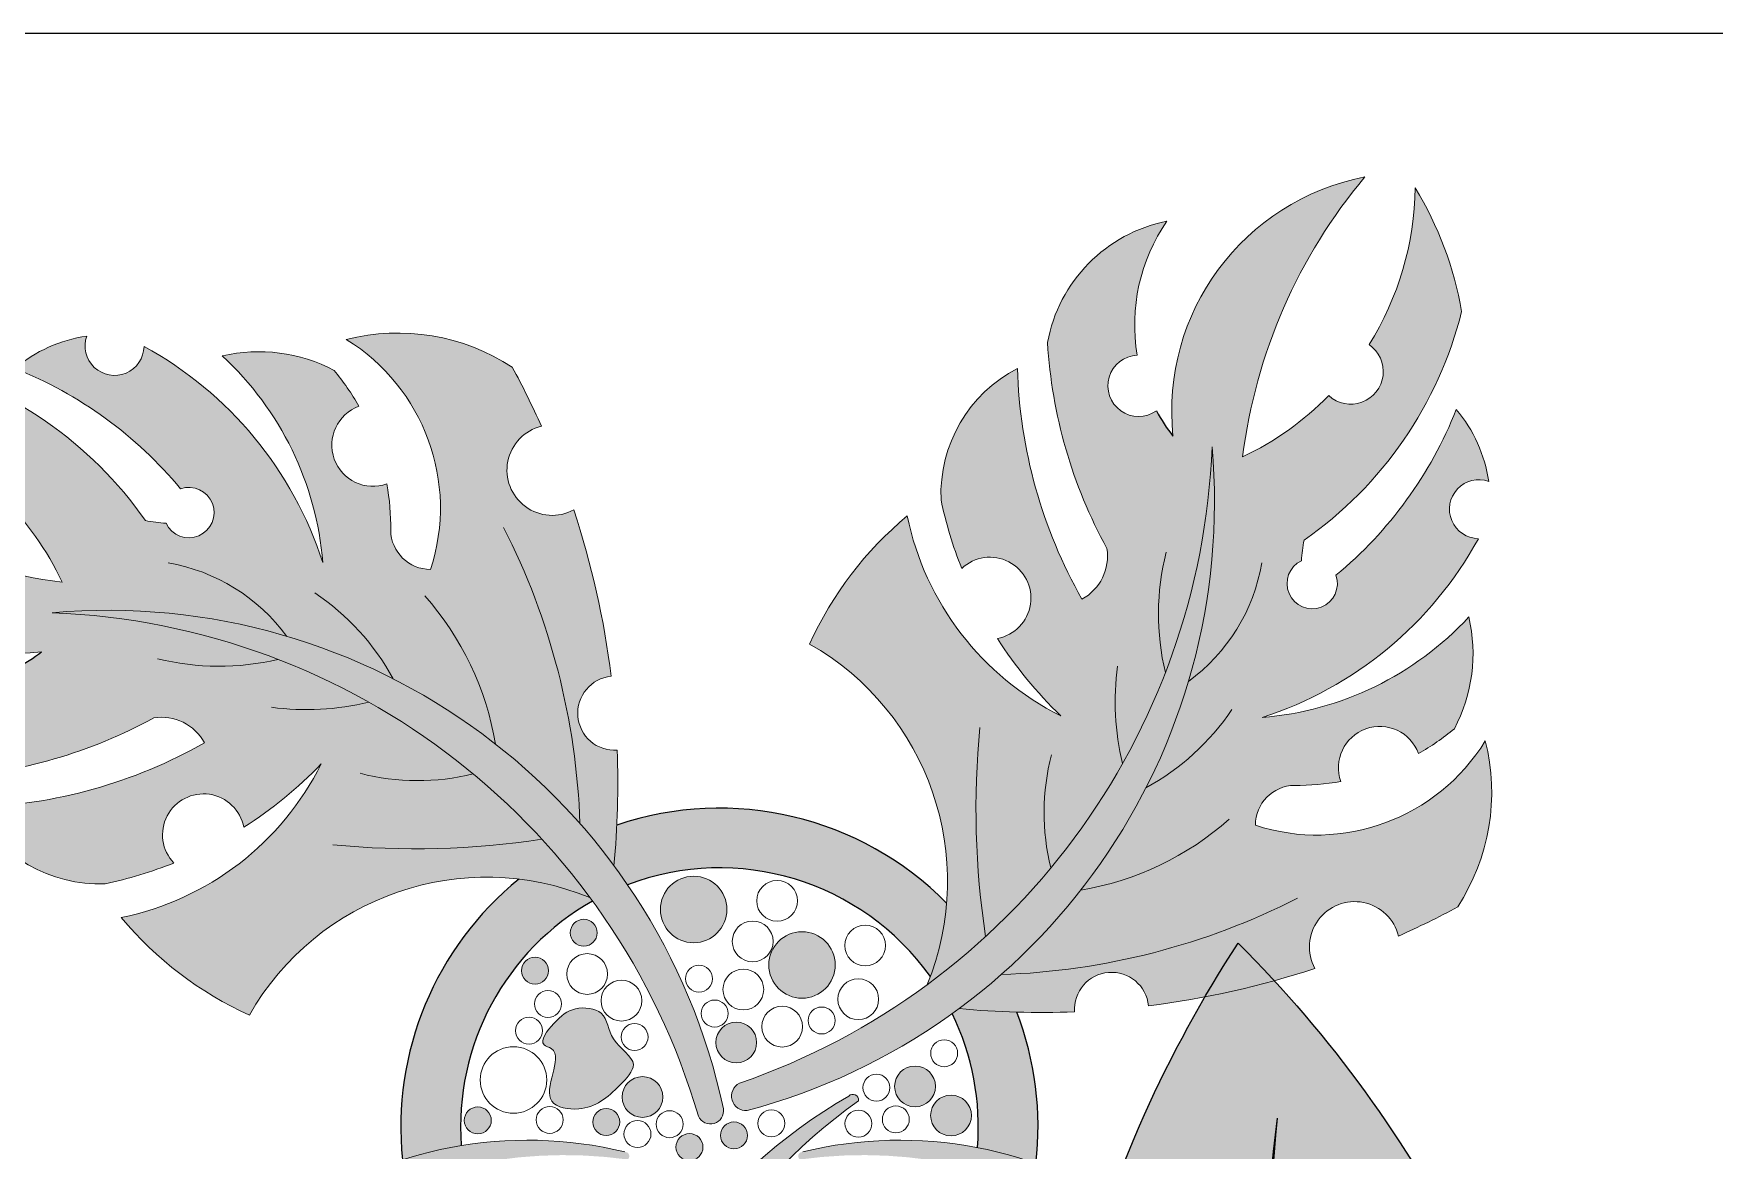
# Model space of a CAD drawing. Header units: inches. Extents: x 9636 to 21597, y -10243 to 557.
# Drawn here: x 13442.63 to 13459.81, y -8526.76 to -8515.34 of the extents above; entities that cross this region are included whole.
import ezdxf

# ---------------------------------------------------------------- set-up
doc = ezdxf.new("R2010")
doc.units = ezdxf.units.IN
doc.header["$MEASUREMENT"] = 0
doc.layers.add('estofado', color=7, linetype='Continuous', lineweight=25)
doc.layers.add('MESA', color=7, linetype='Continuous')

# ---------------------------------------------------------------- blocks, each defined once
blk = doc.blocks.new('Novo Cashepo')
at = {"layer": 'estofado', "ltscale": 0.1}
h = blk.add_hatch(color=75, dxfattribs=at)
h.set_gradient(color1=(108, 164, 86), color2=(79, 120, 63), one_color=1, tint=0.3600000143051147, name='CYLINDER')
h.paths.add_polyline_path([(0.2827260933117878, 0.4266214254600041, -0.3149069167790368), (0.2643186612858585, 0.3891497284923213, -0.1221452219228325), (0.216694699892116, 0.5593369583996871, 0.2915452278100176), (0.1603631209083002, 0.4625507142541854, 0.04302708689003751), (0.1756204525712064, 0.411827909195068, -1.339401949372982), (0.2019710836100831, 0.3602426771347904, 0.06007174331747668), (0.2487519629873636, 0.3031368820374336, -0.2311171662218688), (0.1355001993640576, 0.4505528487879472, 0.1144897553839901), (0.06348113814305817, 0.3561145067994502, -0.3767460237825789), (0.1501531835671623, 0.1048838159320704, 0.2281238080250779), (0.3602306344716417, 0.5015690166308058, -0.2613003633888873), (0.1736437385391408, 0.08721901853588959, 0.03306219145914432), (0.2588262732636548, 0.08484434936990501, -0.9818947152350948), (0.3134280958568, 0.08926052348198217, 0.04885453870561538), (0.4361316440730656, 0.1168036993972465, -1.138232616921525), (0.4978111703503061, 0.140708259657401, 0.01886412120348538), (0.5414370898352514, 0.1622551826035549, 0.2089786032333224), (0.5618090193625165, 0.2846539168412255, -0.346635845157433), (0.3922406290435553, 0.2224392315659431, -0.4262499268513084), (0.4225085720479534, 0.2518643798364874, 0.04536990387058919), (0.4552292667078901, 0.2547007162629967, -0.9948550550353027), (0.5125198048258179, 0.2753438651846448, 0.04438058004899969), (0.5389789256676032, 0.2935717627952404, 0.1811801285511028), (0.5496146247033366, 0.3760735488993485, -0.1883302619431), (0.3971941371270121, 0.3019343747844786, 0.1914259453492175), (0.5567131045465422, 0.4338051343070445, -1.174476231366434), (0.56429407351936, 0.4760997042141507, 0.1405276102176333), (0.5403955745564194, 0.5290182458616437, -0.1253672647876642), (0.4516678683991482, 0.4068178866827606, -2.245001344001588), (0.4262096461196461, 0.417529307135138, -0.03197615609110583), (0.4281680024592508, 0.4327777919066301, 0.1814250944038066), (0.544339160098283, 0.6013499865179911, 0.09450278186125971), (0.5100304924295749, 0.6925401948220039, -0.1381963238283761), (0.476025860011954, 0.576915612278651, -1.074477693882318), (0.4462886885169848, 0.539289389375561, -0.08829056721085973), (0.3828156231892607, 0.4941934289504829, -0.1440870782435308), (0.4729652177499054, 0.7006412292554998, 0.3887678263954601), (0.3314570063409506, 0.5093507615536231, -0.04194454447100274), (0.3191960284668387, 0.5281581802957435, -1.340573355617291), (0.3050839746198037, 0.5691727548047072, -0.1960629648834128), (0.3270116348797962, 0.6680063936100292, 0.3076276581039855), (0.2389270236262386, 0.5784295716884418, 0.1112907671699506)])
h = blk.add_hatch(color=75, dxfattribs=at)
h.set_gradient(color1=(108, 164, 86), color2=(102, 154, 81), one_color=1, tint=0.4600000083446503, name='CYLINDER')
h.paths.add_polyline_path([(-0.08087039713756355, 0.1925861716814331, 0.03306219145916373), (-0.078495727971574, 0.2777687064059973, -0.981894715235122), (-0.08291190208365114, 0.3323705289991424, 0.04885453870559574), (-0.1104550779988994, 0.45507407721536, -1.138232616921844), (-0.13435963825907, 0.5167536034925917, 0.01886412120350526), (-0.1559065612052239, 0.5603795229775941, 0.2089786032333051), (-0.2783052954428946, 0.5807514525048022, -0.3466358451574331), (-0.2160906101676121, 0.4111830621858409, -0.4262499268513135), (-0.2455157584381563, 0.4414510051902395, 0.04536990387066357), (-0.2483520948646753, 0.4741716998502291, -0.9948550550351561), (-0.2689952437863137, 0.5314622379681604, 0.04438058004894396), (-0.2872231413969136, 0.5579213588098939, 0.1811801285509646), (-0.3697249275009682, 0.5685570578455768, -0.1883302619430109), (-0.2955857533861486, 0.4161365702693109, 0.1914259453492068), (-0.4274565129087135, 0.5756555376888277, -1.174476231366401), (-0.4697510828158201, 0.5832365066616445, 0.1405276102176313), (-0.5226696244633128, 0.559338007698705, -0.125367264787712), (-0.400469265284393, 0.4706103015413897, -2.245001344003706), (-0.4111806857368346, 0.4451520792619335, -0.03197615609104566), (-0.4264291705082978, 0.4471104356015362, 0.1814250944038099), (-0.5950013651196289, 0.5632815932406177, 0.09450278186130544), (-0.6861915734236727, 0.5289729255718605, -0.1381963238283393), (-0.570566990880347, 0.4949682931542566, -1.074477693884282), (-0.5329407679772573, 0.4652311216592973, -0.08829056721090336), (-0.4878448075521518, 0.4017580563315462, -0.1440870782435308), (-0.6942926078571687, 0.4919076508921911, 0.3887678263955989), (-0.5030021401552077, 0.350399439483245, -0.04194454447107798), (-0.5218095588973537, 0.338138461609099, -1.340573355610665), (-0.5628241334063714, 0.3240264077620333, -0.1960629648834224), (-0.6616577722116982, 0.345954068022025, 0.3076276581039857), (-0.5720809502901107, 0.2578694567684673, 0.1112907671699621), (-0.4202728040616731, 0.3016685264540734, -0.3149069167786639), (-0.3828011070940141, 0.2832610944281874, -0.1221452219228137), (-0.5529883370013563, 0.2356371330344585, 0.2915452278102255), (-0.4562020928558425, 0.1793055540505294, 0.04302708689009678), (-0.4054792877966583, 0.1945628857134662, -1.339401949375662), (-0.353894055736459, 0.2209135167524237, 0.06007174331741813), (-0.2967882606391028, 0.2676943961295919, -0.2311171662218653), (-0.4442042273896138, 0.1544426325062868, 0.1144897553839341), (-0.3497658854011705, 0.0824235712853103, -0.3767460237825419), (-0.09853519453385962, 0.169095616709554, 0.2281238080252027), (-0.4952203952329223, 0.3791730676138879, -0.261300363389141)])
h = blk.add_hatch(color=35, dxfattribs=at)
h.set_gradient(color1=(166, 115, 84), color2=(109, 75, 55), one_color=1, tint=0.3199999928474426, name='INVCYLINDER')
h.paths.add_polyline_path([(0.360230634471642, 0.501569016630803, -0.3095025025684776), (0.01163548598528702, 0.03215964501976876, 0.8126351268777825), (0.01732948105086519, 0.01197094419575629, 0.3644811737961554)])
h = blk.add_hatch(color=35, dxfattribs=at)
h.set_gradient(color1=(166, 115, 84), color2=(109, 75, 55), one_color=1, tint=0.3199999928474426, name='INVCYLINDER')
h.paths.add_polyline_path([(-0.01857770616480209, 0.007897544563104514, 0.8727079882559124), (-9.964560854040967e-05, 0.013233839534207, 0.3789969305371952), (-0.4952203952329218, 0.3791730676138879, -0.3221506870577537)])
h = blk.add_hatch(color=9, dxfattribs=at)
h.set_gradient(color1=(185, 193, 193), color2=(81, 92, 92), one_color=1, tint=0.3400000035762787, name='CURVED')
h.paths.add_polyline_path([(0.15248006188179, 0.1108384360406821, 0.06904029445119078), (0.1644937032996877, 0.1648695562131647, 0.2880055183841663), (-0.07874854058509631, 0.2225570916523613, -0.01164615499089769), (-0.08087039713756333, 0.192586171681433, -0.009266248557689653), (-0.07089702336873793, 0.1785562181133299, -0.3412040529845117)])
h = blk.add_hatch(color=9, dxfattribs=at)
h.set_gradient(color1=(185, 193, 193), color2=(81, 92, 92), one_color=1, tint=0.3400000035762787, name='CURVED')
h.paths.add_polyline_path([(-0.09663933316633068, 0.1665067889027755, 0.001550071230726597), (-0.0985351945338595, 0.1690956167095539, 0.06755896751438231), (-0.15097796342351, 0.1826812329519977, 0.2536079246501006), (-0.2367893423413755, -0.02421453854916583, -0.03681736580683317), (-0.1934768621122813, -0.01381300061686872, -0.2906305334460976)])
h = blk.add_hatch(color=33, dxfattribs=at)
h.set_gradient(color1=(179, 165, 128), color2=(150, 134, 90), one_color=1, tint=0.4699999988079071)
h.paths.add_polyline_path([(-0.04660730317303145, 0.1603516668270117, -1), (0.002434794965692468, 0.1603516668270117, -1)])
h = blk.add_hatch(color=33, dxfattribs=at)
h.set_gradient(color1=(179, 165, 128), color2=(150, 134, 90), one_color=1, tint=0.4699999988079071)
h.paths.add_polyline_path([(-0.1130456816913782, 0.1431398296750217, 1), (-0.09316942113147453, 0.1431398296750217, 1)])
h = blk.add_hatch(color=33, dxfattribs=at)
h.set_gradient(color1=(179, 165, 128), color2=(150, 134, 90), one_color=1, tint=0.4699999988079071)
h.paths.add_polyline_path([(0.03332865825345439, 0.1194216797135255, 1), (0.08237075639217831, 0.1194216797135255, 1)])
h = blk.add_hatch(color=33, dxfattribs=at)
h.set_gradient(color1=(179, 165, 128), color2=(150, 134, 90), one_color=1, tint=0.4699999988079071)
h.paths.add_polyline_path([(-0.149016830897526, 0.1151876225800379, 1), (-0.1291405703376224, 0.1151876225800379, 1)])
h = blk.add_hatch(color=33, dxfattribs=at)
h.set_gradient(color1=(179, 165, 128), color2=(150, 134, 90), one_color=1, tint=0.4699999988079071)
edge = h.paths.add_edge_path()
edge.add_spline(control_points=[(-0.126046681039611, 0.03911645000721364), (-0.1280317080279474, 0.03135028611711732), (-0.1320488276951437, 0.01563381984959733), (-0.09901476329889647, 0.0100836180558872), (-0.08171016498795325, 0.02503304632273284), (-0.05941940916522981, 0.04832145376002472), (-0.08511923856690373, 0.06195894770729637), (-0.08557478844215893, 0.08689452753725391), (-0.1112646242365827, 0.08915390993388428), (-0.1235265933789833, 0.07899069527604752), (-0.1379211401135763, 0.06130906039788897), (-0.1213952927587343, 0.05675689320673882), (-0.1240403611062675, 0.04672544127726042), (-0.126046681039611, 0.03911645000721364)], knot_values=[0, 0, 0, 0, 0.02020086890167297, 0.04088070753624426, 0.07587380886796069, 0.0939843006865532, 0.1179309949507113, 0.1388819607956035, 0.1581077907193535, 0.1775373318257189, 0.1946870981653905, 0.2006183836935945, 0.2192486552032858, 0.2192486552032858, 0.2192486552032858, 0.2192486552032858], degree=3, periodic=0)
h = blk.add_hatch(color=9, dxfattribs=at)
h.set_gradient(color1=(185, 193, 193), color2=(81, 92, 92), one_color=1, tint=0.3400000035762787, name='CURVED')
h.paths.add_polyline_path([(0.1736437385391408, 0.08721901853588965, -0.003320676500431036), (0.168658408055949, 0.08358513311641251, -0.1341032873032259), (0.1872656229954379, -0.01528961506680777, -0.03692336547009102), (0.2303927499739703, -0.02693539635207662, 0.1213962166582354), (0.2162182524080588, 0.08462289640128129, -0.01653530740018619)])
h = blk.add_hatch(color=33, dxfattribs=at)
h.set_gradient(color1=(179, 165, 128), color2=(150, 134, 90), one_color=1, tint=0.4699999988079071)
h.paths.add_polyline_path([(0.02437393112493171, 0.06221517438717683, 1), (-0.00570822659435523, 0.06221517438717683, 1)])
h = blk.add_hatch(color=33, dxfattribs=at)
h.set_gradient(color1=(179, 165, 128), color2=(150, 134, 90), one_color=1, tint=0.4699999988079071)
h.paths.add_polyline_path([(0.15624161914909, 0.02982624279309221, 1), (0.126159461429803, 0.02982624279309221, 1)])
h = blk.add_hatch(color=33, dxfattribs=at)
h.set_gradient(color1=(179, 165, 128), color2=(150, 134, 90), one_color=1, tint=0.4699999988079071)
h.paths.add_polyline_path([(-0.04475089990719537, 0.0220062771588232, 1), (-0.0748330576264823, 0.0220062771588232, 1)])
h = blk.add_hatch(color=33, dxfattribs=at)
h.set_gradient(color1=(179, 165, 128), color2=(150, 134, 90), one_color=1, tint=0.4699999988079071)
h.paths.add_polyline_path([(-0.1713445699322985, 0.00472916792267597, 1), (-0.1912208304922022, 0.00472916792267597, 1)])
h = blk.add_hatch(color=35, dxfattribs=at)
h.set_gradient(color1=(166, 115, 84), color2=(109, 75, 55), one_color=1, tint=0.3199999928474426, name='INVCYLINDER')
h.paths.add_polyline_path([(0.09943006166778179, 0.01923940078998337, 0.7262788567105785), (0.09229704502050624, 0.02271081868121011, 1.132007773962361e-05), (0.09229691389637604, 0.02271068275218989, 0.4547823239530345), (-0.02400741216980684, -0.5706948476462947, -0.3877774997255035)])
h = blk.add_hatch(color=33, dxfattribs=at)
h.set_gradient(color1=(179, 165, 128), color2=(150, 134, 90), one_color=1, tint=0.4699999988079071)
h.paths.add_polyline_path([(-0.07663441675864778, 0.003568144173755172, 1), (-0.09651067731855147, 0.003568144173755172, 1)])
h = blk.add_hatch(color=33, dxfattribs=at)
h.set_gradient(color1=(179, 165, 128), color2=(150, 134, 90), one_color=1, tint=0.4699999988079071)
h.paths.add_polyline_path([(0.1827986691222111, 0.008395761610699992, 1), (0.1527165114029242, 0.008395761610699992, 1)])
h = blk.add_hatch(color=33, dxfattribs=at)
h.set_gradient(color1=(179, 165, 128), color2=(150, 134, 90), one_color=1, tint=0.4699999988079071)
h.paths.add_polyline_path([(0.01760203477025225, -0.00632700572344902, 1), (-0.002274225789651427, -0.00632700572344902, 1)])
h = blk.add_hatch(color=35, dxfattribs=at)
h.set_gradient(color1=(166, 115, 84), color2=(109, 75, 55), one_color=1, tint=0.3199999928474426, name='INVCYLINDER')
h.paths.add_polyline_path([(-0.07078175870219097, -0.02407637868561896, 0.5292913856722343), (-0.07115882561006617, -0.01888189320270726, 0.4565336195927571), (-0.4458817615214364, -0.2816921875642918, -0.3877774997251924)])
h = blk.add_hatch(color=33, dxfattribs=at)
h.set_gradient(color1=(179, 165, 128), color2=(150, 134, 90), one_color=1, tint=0.4699999988079071)
h.paths.add_polyline_path([(-0.0152294931579856, -0.01494996048575103, 1), (-0.03510575371788927, -0.01494996048575103, 1)])
h = blk.add_hatch(color=35, dxfattribs=at)
h.set_gradient(color1=(166, 115, 84), color2=(109, 75, 55), one_color=1, tint=0.3199999928474426, name='INVCYLINDER')
h.paths.add_polyline_path([(0.431367870996189, -0.2816921875636977, 0.4565336195920203), (0.05664493508500095, -0.01888189320269594, 0.5292913856741519), (0.05626786817710027, -0.02407637868561643, -0.3877774997246567)])
at = {"layer": 'estofado', "lineweight": 5, "ltscale": 0.1}
for centre, radius in [((-0.02208625410366949, 0.1603516668270117), 0.02452104906936196), ((0.0394560806885238, 0.1667235392264956), 0.01504107885964347), ((-0.1031075514114264, 0.1431398296750217), 0.009938130279951838), ((0.02147046429058719, 0.1367747747279395), 0.01504107885964347), ((0.1044040284501762, 0.1337799162089368), 0.01504107885964347), ((0.05784970732281636, 0.1194216797135255), 0.02452104906936196), ((-0.1390787006175742, 0.1151876225800379), 0.009938130279951838), ((-0.1005947677257382, 0.112724414318393), 0.01504107885964347), ((-0.01815354566747374, 0.1092329603904432), 0.009938130279951838), ((0.01454373753824711, 0.1012611651253792), 0.01504107885964347), ((-0.1295698109018986, 0.09064555292343357), 0.009938130279951838), ((-0.07534171381053056, 0.09309715094775584), 0.01504107885964347), ((0.09932203817231766, 0.09411764151315083), 0.01504107885964347), ((-0.006599137520083787, 0.08357975962701403), 0.009938130279951838), ((0.0432034811548192, 0.07392896264320825), 0.01504107885964347), ((0.07235598482031946, 0.07844911050887049), 0.009938130279951838), ((-0.1435148784887588, 0.07090801471019859), 0.009938130279951838), ((-0.06565502924763678, 0.06626387488734053), 0.009938130279951838), ((0.009332852265288238, 0.06221517438717683), 0.01504107885964347), ((0.1626795286907736, 0.05429179246749527), 0.009938130279951838), ((-0.1549797523600773, 0.03456684696755019), 0.02452104906936196), ((0.1127247771424891, 0.02893144761731037), 0.009938130279951838), ((0.1412005402894465, 0.02982624279309221), 0.01504107885964347), ((-0.05979197876683884, 0.0220062771588232), 0.01504107885964347), ((-0.1812827002122503, 0.00472916792267597), 0.009938130279951838), ((-0.1282419082494926, 0.005125484948337089), 0.009938130279951838), ((-0.08657254703859962, 0.003568144173755172), 0.009938130279951838), ((0.0351947720323551, 0.00257199476260439), 0.009938130279951838), ((0.1270247657076879, 0.005459985304071324), 0.009938130279951838), ((0.1677575902625676, 0.008395761610699992), 0.01504107885964347), ((-0.06352458389324056, -0.005326059804929173), 0.009938130279951838), ((-0.03983440268928007, 0.001956607348517991), 0.009938130279951838), ((0.007663904490300411, -0.00632700572344902), 0.009938130279951838), ((0.09944625215587166, 0.0023985136078295), 0.009938130279951838), ((-0.02516762343793744, -0.01494996048575103), 0.009938130279951838)]:
    blk.add_circle(centre, radius, dxfattribs=at)
for centre, radius, start, end in [((0.5066299544131425, 0.527751562901642), 0.1761367401383145, 101.018644759061, 185.9965651708478), ((0.778653518397391, 0.444249550040638), 0.3989762277672244, 140.0122397623364, 172.8088443052353), ((0.2878556447933533, 0.6950681561152692), 0.2221892290604531, 327.8751865583818, 359.3481023425479), ((0.2881024224966495, 0.5569946575165545), 0.2600474204978321, 9.82074715291694, 31.41505710227276), ((0.3488767154267407, 0.5584085111217405), 0.1117576735318024, 101.282536114279, 169.679916585482), ((0.4372262307297206, 0.5917044024394613), 0.1340494348923395, 145.3049945379321, 189.6764731510236), ((0.2616104159760653, 0.6718762331406083), 0.2913923372630116, 304.8613293420543, 345.9935030363883), ((-0.4545342887928427, 0.4790037804347662), 0.105337609793567, 98.30585792996784, 130.302885800402), ((-0.4492160233877485, 0.5760303881871209), 0.02176273900921718, 160.6631184351726, 359.0130647792395), ((-0.240412435744247, 0.4305352071573338), 0.1549218809027059, 56.9429316446863, 104.1578024429064), ((-0.5622169834890656, 0.3299852870921427), 0.2802039551099805, 17.90617646210879, 61.25337824093484), ((-0.3426678772279956, 0.4531366774995149), 0.1185493490859555, 62.11533271821006, 103.1931510695767), ((-0.3547991021940788, 0.4564883684327583), 0.1459198976643808, 341.9118002800324, 58.38439960344745), ((0.5976197843884847, 0.5996957120190132), 0.3593226201449281, 183.3929746362803, 208.794412829535), ((0.4625098706383142, 0.557033501942044), 0.02404122043876632, 227.5672994494853, 55.79187671891179), ((-0.6655276117422773, 0.2805528491184077), 0.2913923372630116, 34.86132934205887, 75.993503036382), ((-0.6357241121389734, 0.275119392064255), 0.3058783069404716, 39.72573598129325, 68.3086735797388), ((-0.5278103733835451, 0.3974210386804202), 0.232977563845942, 4.60764390955608, 47.27005694748865), ((-0.4268623520741812, 0.4422145703462661), 0.1813482011356524, 29.48095883808807, 39.64556852956522), ((-0.7230873350492857, 0.2531138891869205), 0.645062942608807, 24.12343925769644, 28.44626465664105), ((0.2644687119509399, 0.4667453144517708), 0.10419006074072, 117.2921329804479, 182.3073012487876), ((0.5836394828988887, 0.5702631408128696), 0.3671074164846218, 181.7055405922461, 209.5611799660124), ((0.3060429402494265, 0.546567626518879), 0.02262545999305974, 92.42917259416181, 305.544856679359), ((0.2878556447933533, 0.6950681561152692), 0.2221892290604531, 295.3016155960717, 315.4839896100169), ((-0.2585259099053019, 0.5028702101566296), 0.03044849760312405, 110.1108457618774, 289.5197592506552), ((0.2561769589219693, 0.6420727335373044), 0.3058783069404716, 309.7257359812933, 338.3086735797388), ((0.4600613472924806, 0.4608829101911738), 0.105337609793567, 8.305857929961391, 40.30288580040406), ((-0.1264115556423349, 0.4843619707705216), 0.03335250946606466, 103.7865443878945, 298.5822019156149), ((-0.437900928642307, 0.7975959515396767), 0.3989762277672244, 230.0122397623364, 262.8088443052418), ((-0.521402941503311, 0.5255723875554281), 0.1761367401383145, 191.0186447590578, 275.9965651708481), ((-0.3943715293502237, 0.4530622098732238), 0.01857734923817748, 205.2009544517634, 109.1616811836702), ((-0.4268623520741812, 0.4422145703462661), 0.1813482011356524, 359.2753922041842, 10.14964617439708), ((0.5570879550448353, 0.4555646447860795), 0.02176273900921718, 70.66311843516957, 269.0130647792427), ((-0.6887195347169381, 0.306798077935639), 0.2221892290604531, 25.30161559607031, 45.48398961001458), ((0.4621605537736286, 0.5256747659150847), 0.3083282931910765, 191.8136940033267, 201.6686973152439), ((-0.4035095157807973, 0.5652269794156268), 0.1203196928828105, 259.0186397225033, 266.3445387107849), ((-0.7230873350492857, 0.2531138891869205), 0.645062942608807, 7.057566715427519, 18.24530704580481), ((0.3030033169964099, 0.2481341098593361), 0.2627368270456229, 129.6080273011395, 155.7333931153006), ((0.3430687003055937, 0.4928059665009528), 0.2118254199561176, 191.5060509339397, 243.5602214147557), ((-0.216276149139162, 0.4404395713035569), 0.02925709743745887, 181.0152893068431, 270.3633535859271), ((-0.6262876689353334, 0.2061481078422389), 0.5206229789906823, 1.925625298690379, 26.95423344031047), ((0.2467241687297701, 0.4210498113869221), 0.03643050173945804, 298.8789347187397, 8.797236091866482), ((0.5076315779940614, 0.3783931480206206), 0.1868652007531766, 165.9423411655382, 193.4166560457283), ((0.3110428539498571, 0.5685656048873966), 0.2802039551099805, 287.9061764621057, 331.2533782409405), ((0.5462845462733412, 0.4098581371791283), 0.1203196928828105, 169.0186397225027, 176.3445387107849), ((-0.4325608861945511, 0.2811167276186097), 0.1367237356814733, 36.14105902596825, 80.38728732160978), ((0.1964407005064004, 0.3899404572081835), 0.03020833127733345, 280.5489075661192, 133.5685586966086), ((0.262174294476381, 0.4389095075928822), 0.1367237356814733, 306.1410590259702, 350.3872873216162), ((0.434119776730995, 0.4007201507485547), 0.01857734923817748, 115.2009544517648, 19.16168118367025), ((-0.4030833571861194, 0.2431701156933173), 0.1817424521143348, 28.69045425627302, 56.02460911483193), ((-0.3847203599810882, 0.2461649233629828), 0.2194846204379175, 9.49435076261373, 41.55374668566306), ((0.3784786055381346, 0.5341589947818761), 0.232977563845942, 274.6076439095528, 317.2700569474886), ((0.4341942443572862, 0.3490164986263267), 0.1185493490859555, 332.1153327182043, 13.19315106957598), ((0.4621605537736286, 0.5256747659150847), 0.3083282931910765, 212.4487689475494, 226.1996737040464), ((-0.03623120885777098, 0.1811489217322446), 0.2013839817421517, 337.7465141896653, 60.32131800625965), ((-0.3720445266222896, 0.526574011136347), 0.1868652007531766, 255.9423411655375, 283.4166560457219), ((0.4824300712762124, 0.313916619352824), 0.1936481029252358, 172.3136858606445, 193.7119416446431), ((-0.0802049671082159, 0.3051099643276984), 0.02739463237875651, 95.67079907541785, 273.5771912968502), ((-0.307567997954493, 0.5013725044185549), 0.1936481029252358, 262.3136858606376, 283.7119416446359), ((-0.5933470906206821, 0.6165622175307703), 0.3593226201449281, 273.3929746362803, 298.794412829535), ((-0.4147011899885911, 0.2656666018720557), 0.03643050173945804, 28.87893471873979, 98.79723609186006), ((0.2242276825510316, 0.4094319785844505), 0.1817424521143348, 298.6904542562686, 326.0246091148301), ((0.8077799511437433, 0.2339780455467348), 0.6216579775513269, 174.4083778453178, 188.6615477542053), ((0.4839277770142871, 0.2648745313036329), 0.03044849760312405, 20.11084576187739, 199.5197592506624), ((0.4232721372039805, 0.4332109734725123), 0.1813482011356524, 299.4809588380925, 309.6455685295631), ((-0.5639145194145385, 0.6025819160412311), 0.3671074164846218, 271.7055405922461, 299.561179966014), ((-0.7230873350492857, 0.2531138891869205), 0.645062942608807, 354.6158866547236, 2.190423656751867), ((0.4074656179847125, 0.2317925900649129), 0.1710794764237548, 165.5439661295599, 193.8080843384839), ((0.4375459352904727, 0.3611477235924099), 0.1459198976643808, 251.9118002800314, 328.3843996034419), ((0.4115927740150482, 0.246761057142578), 0.1549218809027059, 326.9429316446809, 14.15780244289926), ((-0.4864573451026217, 0.3620111334478224), 0.2118254199561176, 281.5060509339403, 333.5602214147543), ((-0.5193261445167536, 0.4811029869158574), 0.3083282931910765, 302.4487689475557, 316.199673704051), ((-0.2254439686665819, 0.4264080511269981), 0.1710794764237548, 255.5439661295599, 283.8080843384847), ((0.4214971381612713, 0.2226247705374931), 0.02925709743745887, 91.01528930684312, 180.3633535859271), ((0.4232721372039805, 0.4332109734725123), 0.1813482011356524, 269.2753922041809, 280.1496461743971), ((-0.4603966930534398, 0.2834111450931687), 0.10419006074072, 207.2921329804464, 272.3073012487941), ((-0.3835918358098525, 0.2153831336487428), 0.03020833127733345, 10.5489075661154, 223.5685586966086), ((0.2272224902206972, 0.3910689813794193), 0.2194846204379175, 279.4943507626132, 311.5537466856652), ((-0.2276294241484038, 0.826722384286029), 0.6216579775513269, 264.4083778453174, 278.6615477542058), ((-0.5193261445167536, 0.4811029869158574), 0.3083282931910765, 281.8136940033197, 291.6686973152451), ((-0.1748003003339136, -0.01728877571542853), 0.2013839817421517, 67.74651418966536, 150.321318006258), ((0.1872056746999533, 0.6326362903336644), 0.5206229789906823, 271.9256252986937, 296.9542334403149), ((0.465419537628236, 0.1327601770406659), 0.03335250946606466, 13.78654438789452, 208.5822019156133), ((0.234171456044578, 0.7294359564476167), 0.645062942608807, 294.1234392576978, 298.446264656641), ((-0.2417854884610051, 0.3219457501386387), 0.2627368270456229, 219.6080273011395, 245.733393115302), ((0.286167531185356, 0.08655358850654693), 0.02739463237875651, 5.670799075417861, 183.5771912968567), ((0.234171456044578, 0.7294359564476167), 0.645062942608807, 277.0575667154312, 288.2453070458027), ((0.234171456044578, 0.7294359564476167), 0.645062942608807, 264.6158866547203, 272.1904236567519)]:
    blk.add_arc(centre, radius, start, end, dxfattribs=at)
at = {"layer": 'estofado', "ltscale": 0.1}
for centre, radius, start, end in [((0.4372262307297206, 0.5917044024394613), 0.1340494348923395, 208.2975561225099, 217.904906036801), ((-0.5853557810411303, 0.4561686638719493), 0.1340494348923395, 298.2975561225041, 307.9049060368009), ((-0.003048862639502659, 8.336565548461294e-05), 0.235, 44.52479268872789, 108.7915626818346), ((-0.003048862639502659, 8.336565548461294e-05), 0.1909343656306532, 35.45538255957197, 110.8147790616947), ((-0.003048862639502659, 8.336565548461294e-05), 0.235, 129.0121764514578, 185.9347229277882), ((-0.003048862639502659, 8.336565548461294e-05), 0.1909343656306532, 119.3518151896386, 184.1737260752098), ((-0.003048862639502659, 8.336565548461294e-05), 0.1909343656306532, 355.3818614670713, 25.93379559488097), ((-0.003048862639502659, 8.336565548461294e-05), 0.235, 353.3979060030233, 21.08439421399123)]:
    blk.add_arc(centre, radius, start, end, dxfattribs=at)
at = {"layer": 'estofado', "lineweight": 20, "ltscale": 0.1}
for centre, radius, start, end in [((-0.1569105354367366, 0.5214685662037368), 0.5175238947985029, 289.0066417598468, 357.7963503509692), ((-0.1024261141025136, 0.4607228508129424), 0.4644563233106312, 284.9419564662997, 5.045340249377672), ((-0.4543742294146114, -0.08348368096022796), 0.4644563233106312, 12.01912265281235, 95.04534024937767), ((-0.5151199448054058, -0.1379681022945078), 0.5175238947985029, 16.37082693204177, 87.7963503509758), ((0.01659184666937108, 0.02266021666241613), 0.01071469319893269, 117.55346200011, 273.9475504586251), ((0.2928802174903922, -0.324702857009413), 0.4011606028626878, 120.0004951193422, 217.821301065712), ((0.3608508933559733, -0.3433412450223727), 0.4469961699592637, 125.7916230215184, 210.5723111672995), ((-0.00970307901650358, 0.01182751568029516), 0.009705858025093122, 203.8853075609467, 8.331160470624623), ((0.09529892483658386, 0.01981491967194415), 0.004171032666144171, 352.0690284791823, 136.0320665932361), ((-0.1445995494566432, -0.3127187129991853), 0.3028755793840386, 76.29950942177366, 174.1203153681427), ((0.1300856589315345, -0.3127187129991853), 0.3028755793840386, 5.879684631857318, 103.7004905782263)]:
    blk.add_arc(centre, radius, start, end, dxfattribs=at)
at = {"layer": 'estofado', "lineweight": 5, "ltscale": 0.1}
blk.add_spline([(-0.126046681039611, 0.03911645000721364), (-0.126674856063687, 0.0189253504699991), (-0.1067893341273702, 0.01324893053555343), (-0.0764877257305443, 0.03075120665545228), (-0.06654492296763692, 0.04588826671113111), (-0.08122231808431479, 0.0648096366078903), (-0.09021813550498337, 0.08373100650459264), (-0.1091566720989476, 0.08704225520199316), (-0.1252544198449641, 0.07616247647678165), (-0.13235643375981, 0.06055235527742298), (-0.1271483069401711, 0.05771412289658429), (-0.126046681039611, 0.03911645000721364)], degree=3, dxfattribs=at)
blk = doc.blocks.new('folha Ant')
at = {"layer": 'MESA', "ltscale": 0.8}
h = blk.add_hatch(color=85, dxfattribs=at)
h.dxf.hatch_style = 1
h.set_gradient(color1=(103, 159, 96), color2=(179, 207, 175), one_color=1, tint=0.75, name='INVCURVED')
h.paths.add_polyline_path([(0.2265621468313839, 0.067551627434284, 0.1995123331975758), (0.09892586465855402, 0.006731651373172554, 0.0967495278531692), (0.3533341132944088, 0.007492088701326338, -0.08665420676483183), (0.1023075862732412, -0.005289201364917062, 0.1924888780828612), (0.2265621468304744, -0.06244837256554092, 0.1586077411667837), (0.3952802919023952, 0.002551627434343118, 0.1586077411660197)])
h = blk.add_hatch(color=35, dxfattribs=at)
h.dxf.hatch_style = 1
h.set_gradient(color1=(179, 116, 77), color2=(114, 74, 49), one_color=1, tint=0.3199999928474426, name='CURVED')
h.paths.add_polyline_path([(0.05000099493565813, -0.0003325791788029164), (0.0485055512837107, 0.005697716308816325, 0.03310768506175343), (0, -5.684341886080801e-14, 0.8090823413515376), (0.001982235223181306, -0.00600525314899869, -0.032777259300629)])
h.paths.add_polyline_path([(0.09733876678762954, 0.004943037555904084, 0.03310768506174779), (0.0485055512837107, 0.005697716308816325), (0.05000099493565813, -0.0003325791788029164, -0.03277725930060161), (0.09834927486917877, -0.0009839943787710581), (0.0952802919024407, 0.002551627434456805)])
h = blk.add_hatch(color=85, dxfattribs=at)
h.dxf.hatch_style = 1
h.set_gradient(color1=(103, 159, 96), color2=(52, 80, 48), one_color=1, tint=0.25)
h.paths.add_polyline_path([(0.353334113293613, 0.007492088701155808, -0.09674952785286056), (0.09892586465855402, 0.006731651373229397, 0.007527451123012324), (0.09528029190232701, 0.002551627434399961, 0.01429188129494994), (0.1023075862732412, -0.005289201364917062, 0.08665420676455064)])
blk.add_lwpolyline([(0.09834927486917877, -0.0009839943787710581), (0.09528029190232701, 0.002551627434399961), (0.09733876678762954, 0.004943037555904084, 0.06628802967972178), (0, -5.684341886080801e-14, 0.8090823413515378), (0.001982235223181306, -0.00600525314899869, -0.06562502276091056)], format="xyb", close=True, dxfattribs=at)
for centre, radius, start, end in [((0.2359212193687199, -0.116427435949106), 0.1842169590516126, 92.91214396360807, 139.7695295797653), ((0.2110445794835414, -0.22419454821312), 0.2921585629436255, 50.90546460646404, 86.95538728132964), ((0.1514763381197781, 0.1013313988557911), 0.1128992328564817, 290.5634166545447, 330.4539067144626), ((0.2122509936349388, 0.08793577454724755), 0.09551348369490566, 283.0012749323539, 333.1910720874903), ((0.1143519570299532, 0.1191639001535236), 0.1187176334694229, 277.6411412097905, 318.4820087943453), ((0.2241834180391606, 0.6583472640468244), 0.6635452971417175, 259.1189790274021, 281.2235391101338), ((0.1912233305980635, 0.7198824189188713), 0.7306024147604738, 263.0096624057024, 282.8198580038254), ((0.2359212193687199, 0.1215306908179059), 0.1842169590516126, 220.2304704202346, 267.0878560363919), ((0.2110445794835414, 0.2292978030819199), 0.2921585629436255, 273.0446127186704, 309.0945353935359), ((0.1126560144376754, -0.1239479423437615), 0.1214242157519734, 41.75279468237299, 70.1060592868036), ((0.185327045767167, -0.08212347498869121), 0.07272381235332499, 27.73755792858033, 79.23474605660121), ((0.2380907894142865, -0.09953432116532213), 0.0901952331959032, 48.80268108674045, 88.011030410351)]:
    blk.add_arc(centre, radius, start, end, dxfattribs=at)
blk = doc.blocks.new('Anturio Completa')
at = {"layer": 'MESA', "xscale": -1, "rotation": 275.9103487005754}
blk.add_blockref('folha Ant', (0.03816481659987403, -0.3934418212937203), dxfattribs=at)

msp = doc.modelspace()

# ---------------------------------------------------------------- linework, layer by layer
msp.add_lwpolyline([(12814.52018703557, -9505.344527477606), (13471.52018703557, -9505.344527477606), (13471.52018703557, -8515.344527477606), (12814.52018703557, -8515.344527477606), (12814.52018703557, -8979.344527477606), (12814.52018703557, -9332.344527477606), (12814.52018703557, -9505.344527477606)])

# ---------------------------------------------------------------- block references
at = {"layer": 'estofado', "xscale": 13.85520852084264, "yscale": 13.85520852084264, "zscale": 13.85520852084264}
msp.add_blockref('Novo Cashepo', (13449.68191647032, -8526.516302370605), dxfattribs=at)
at = {"layer": 'MESA', "xscale": 43.3753854032167, "yscale": 43.3753854032167, "zscale": 43.3753854032167}
msp.add_blockref('Anturio Completa', (13454.94067191784, -8524.639213780552), dxfattribs=at)

doc.saveas('drawing.dxf')
